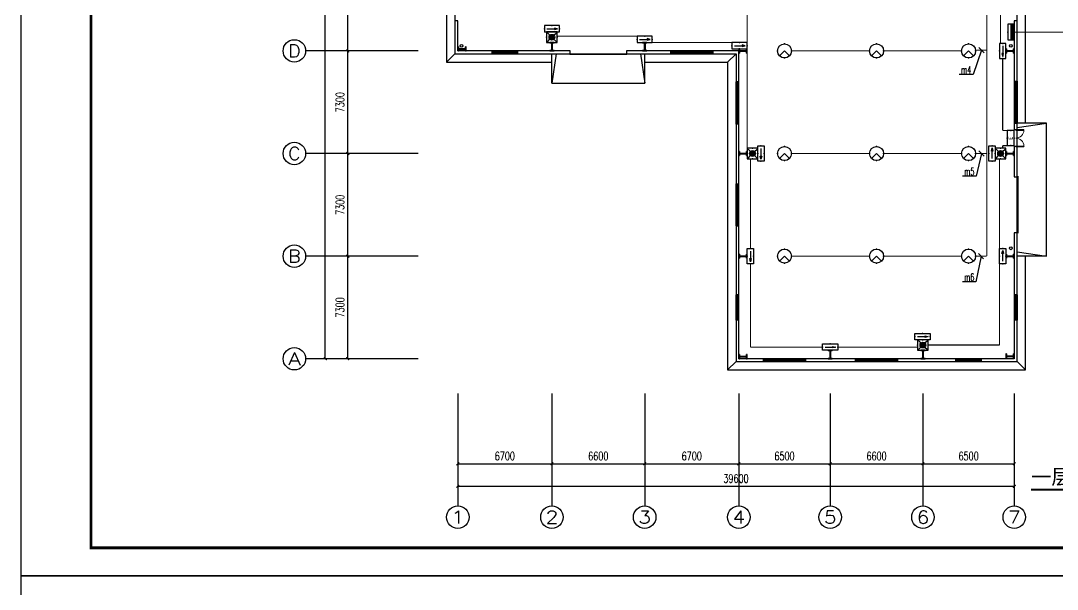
# Model space of a CAD drawing. Extents: x 1680110 to 2699828, y 269661 to 891349.
# Drawn here: x 2361418 to 2435175, y 556282 to 596738 of the extents above; entities that cross this region are included whole.
import ezdxf
from ezdxf.enums import TextEntityAlignment as Align

# ---------------------------------------------------------------- set-up
doc = ezdxf.new("R2010")
doc.units = 0
doc.header["$LTSCALE"] = 1000
doc.header["$MEASUREMENT"] = 0
doc.linetypes.add('DASH', pattern=[0.35, 0.25, -0.1])
for name, color, linetype in [('AXIS', 3, 'Continuous'), ('AXIS_TEXT', 7, 'Continuous'), ('COLUMN', 9, 'Continuous'), ('DIM-照明', 3, 'Continuous'), ('DIM_SYMB', 3, 'Continuous'), ('EQUIP-照明', 3, 'Continuous'), ('EQUIP-箱柜', 3, 'Continuous'), ('GROUND', 2, 'Continuous'), ('PUB_TITLE', 4, 'Continuous'), ('STAIR', 2, 'Continuous'), ('WALL', 9, 'Continuous'), ('WINDOW', 4, 'Continuous'), ('WIRE-应急', 2, 'DASH'), ('WIRE-照明', 1, 'Continuous'), ('钢柱', 7, 'Continuous')]:
    doc.layers.add(name, color=color, linetype=linetype)
doc.styles.add('_TCH_AXIS', font='COMPLEX', dxfattribs={"bigfont": 'GBCBIG'})
doc.styles.add('_TCH_DIM_T3', font='SIMPLEX', dxfattribs={"width": 0.705882, "bigfont": 'GBCBIG'})
doc.styles.add('_TEL_ATTDEF', font='GBENOR', dxfattribs={"width": 0.8, "height": 3, "bigfont": 'GBCBIG'})
doc.styles.add('_TEL_DIM', font='SIMPLEX', dxfattribs={"width": 0.8, "height": 3.5, "bigfont": 'HZTXT'})
doc.styles.add('COMPLEX', font='COMPLEX')
doc.styles.add('宋体', font='')
doc.styles.get('宋体').set_extended_font_data('NSimSun')
doc.dimstyles.new('_TCH_ARCH&&200', dxfattribs={"dimtxt": 595, "dimasz": 200, "dimexe": 500, "dimexo": 600, "dimgap": 252.5, "dimtad": 1, "dimdec": 0, "dimzin": 0, "dimdsep": 46, "dimtxsty": '_TCH_DIM_T3', "dimblk": 'ARCHTICK', "dimcen": 0.09, "dimclrt": 7, "dimazin": 2, "dimtfac": 1, "dimtdec": 0, "dimtix": 1, "dimtmove": 2, "dimatfit": 3, "dimfxl": 0, "dimtolj": 1, "dimtzin": 0, "dimarcsym": 0})

# ---------------------------------------------------------------- blocks, each defined once
blk = doc.blocks.new('A$C23043752')
at = {"layer": 'COLUMN'}
blk.add_hatch(color=256, dxfattribs=at).paths.add_polyline_path([(0, 600), (0, 550), (125, 550), (125, 50), (0, 50), (0, 0), (300, 0), (300, 50), (175, 50), (175, 550), (300, 550), (300, 600)])
for p, q in [((0, 600), (0, 550)), ((300, 600), (0, 600)), ((125, 550), (0, 550)), ((0, 50), (125, 50)), ((0, 50), (0, 0)), ((0, 0), (300, 0)), ((125, 550), (125, 50)), ((175, 550), (175, 50)), ((300, 550), (175, 550)), ((175, 50), (300, 50)), ((300, 550), (300, 600)), ((300, 0), (300, 50))]:
    blk.add_line(p, q, dxfattribs=at)
blk = doc.blocks.new('A$C2E6C69CD')
at = {"layer": 'COLUMN', "xscale": -1, "rotation": 359.9999999999998}
blk.add_blockref('A$C23043752', (300, 0), dxfattribs=at)
blk.add_blockref('A$C23043752', (300, 0), dxfattribs=at)
blk = doc.blocks.new('A$C6F9B7E11')
blk.add_blockref('A$C2E6C69CD', (0, 0))
blk = doc.blocks.new('$equip$00002831')
for q in [(-0.354, -0.354), (0.354, -0.354)]:
    blk.add_line((0, 0), q)
at = {"const_width": 0.04}
blk.add_lwpolyline([(0.5, 0, 1), (-0.5, 0, 1), (0.5, 0, -2.700563)], format="xyb", dxfattribs=at)
blk.add_circle((0, 0), 0.5)
for p in [(-0.5, 0), (0, 0.5), (0.5, 0), (0, -0.5)]:
    blk.add_point(p)
at = {"color": 7, "style": '_TEL_DIM', "flags": 1}
for tag in ['A', 'REMARK']:
    blk.add_attdef(tag, text='', height=0.00002, dxfattribs=at).set_placement((0, 0), align=Align.MIDDLE_CENTER)
blk = doc.blocks.new('$equip$00002534')
for p, q in [((-0.72, 0.66), (-0.72, 0)), ((0.72, 0.66), (-0.72, 0.66)), ((-0.72, 0), (0.72, 0)), ((0.72, 0), (0.72, 0.66))]:
    blk.add_line(p, q)
at = {"const_width": 0.04}
blk.add_lwpolyline([(-0.72, 0.66), (-0.72, 0), (0.72, 0), (0.72, 0.66), (-0.72, 0.66), (-0.72, 0)], dxfattribs=at)
for p in [(-0.72, 0.33), (0, 0.66), (0, 0), (0.72, 0.33)]:
    blk.add_point(p)
at = {"color": 7, "style": '_TEL_DIM'}
blk.add_attdef('$TEXT$', text='', height=0.4, dxfattribs=at).set_placement((0, 0.33), align=Align.MIDDLE_CENTER)
at = {"color": 7, "style": '_TEL_DIM', "flags": 1}
blk.add_attdef('A', text='', height=0.00002, dxfattribs=at).set_placement((0, 0), align=Align.MIDDLE_CENTER)
blk = doc.blocks.new('$equip$00002604')
blk.add_hatch(color=256).paths.add_polyline_path([(0.275, 0.5, 1), (-0.274, 0.5, 1)])
for p, q in [((-0.429, 0.929), (-0.194, 0.694)), ((-0.429, 0.071), (-0.194, 0.306)), ((0.194, 0.694), (0.429, 0.929)), ((0.194, 0.306), (0.429, 0.071))]:
    blk.add_line(p, q)
at = {"const_width": 0.04}
blk.add_lwpolyline([(-0.5, 1), (-0.5, 0), (0.5, 0), (0.5, 1), (-0.5, 1), (-0.5, 0)], dxfattribs=at)
blk.add_lwpolyline([(-0.5, 1), (-0.5, 0), (0.5, 0), (0.5, 1)], close=True)
blk.add_circle((0, 0.5), 0.275)
for p in [(0, 1), (-0.5, 0.5), (0, 0), (0.5, 0.5)]:
    blk.add_point(p)
at = {"color": 7, "style": '_TEL_DIM', "flags": 1}
blk.add_attdef('A', text='', height=0.000025, dxfattribs=at).set_placement((0, 0), align=Align.MIDDLE_CENTER)
blk = doc.blocks.new('*X20')
at = {"color": 0}
for p, q in [((-250, 33), (-183, 100)), ((-250, 68), (-218, 100)), ((-247, 0), (-147, 100)), ((-212, 0), (-112, 100)), ((-177, 0), (-77, 100)), ((-141, 0), (-41, 100)), ((-106, 0), (-6, 100)), ((-71, 0), (29, 100)), ((-35, 0), (65, 100)), ((0, 0), (100, 100)), ((35, 0), (135, 100)), ((71, 0), (171, 100)), ((106, 0), (206, 100)), ((141, 0), (241, 100)), ((177, 0), (250, 73)), ((212, 0), (250, 38)), ((247, 0), (250, 3))]:
    blk.add_line(p, q, dxfattribs=at)
blk = doc.blocks.new('$equip$00002929')
for p, q in [((-0.75, 0.6), (-0.75, 0)), ((0.75, 0.6), (-0.75, 0.6)), ((-0.75, 0.3), (0.75, 0.3)), ((-0.75, 0), (0.75, 0)), ((0.75, 0), (0.75, 0.6))]:
    blk.add_line(p, q)
for points, const_width in [([(-0.75, 0.15), (0.75, 0.15)], 0.3), ([(-0.75, 0.6), (-0.75, 0), (0.75, 0), (0.75, 0.6), (-0.75, 0.6), (-0.75, 0)], 0.04)]:
    blk.add_lwpolyline(points, dxfattribs=dict(const_width=const_width))
for p in [(-0.75, 0.3), (0, 0.6), (0, 0), (0.75, 0.3)]:
    blk.add_point(p)
at = {"xscale": 0.00300000000061118, "yscale": 0.00300000000061118, "zscale": 0.00300000000061118}
blk.add_blockref('*X20', (0, 0), dxfattribs=at)
at = {"color": 7, "style": '_TEL_DIM', "flags": 1}
for tag in ['A', 'REMARK']:
    blk.add_attdef(tag, text='', height=0.00002, dxfattribs=at).set_placement((0, 0), align=Align.MIDDLE_CENTER)
blk = doc.blocks.new('$equip$00002540')
blk.add_hatch(color=256).paths.add_polyline_path([(0.24, 0.372), (0.24, 0.228), (0.528, 0.3)])
for p, q in [((-0.72, 0.6), (-0.72, 0)), ((0.72, 0.6), (-0.72, 0.6)), ((-0.72, 0), (0.72, 0)), ((0.24, 0.372), (0.24, 0.228)), ((0.528, 0.3), (0.24, 0.372)), ((0.24, 0.228), (0.528, 0.3)), ((0.72, 0), (0.72, 0.6))]:
    blk.add_line(p, q)
at = {"color": 7}
blk.add_line((-0.48, 0.3), (0.48, 0.3), dxfattribs=at)
at = {"const_width": 0.04}
blk.add_lwpolyline([(-0.72, 0.6), (-0.72, 0), (0.72, 0), (0.72, 0.6), (-0.72, 0.6), (-0.72, 0)], dxfattribs=at)
for p in [(-0.72, 0.3), (0, 0.6), (0, 0), (0.72, 0.3)]:
    blk.add_point(p)
at = {"color": 7, "style": '_TEL_DIM', "flags": 1}
blk.add_attdef('A', text='', height=0.00002, dxfattribs=at).set_placement((0, 0), align=Align.MIDDLE_CENTER)
blk = doc.blocks.new('_ArchTick')
at = {"color": 0, "linetype": 'ByBlock', "const_width": 0.4}
blk.add_lwpolyline([(-0.5, -0.5), (0.5, 0.5)], dxfattribs=at)
blk = doc.blocks.new('*D76')
at = {"layer": 'AXIS', "color": 0, "lineweight": -2, "transparency": 16777216}
for p, q in [((2392516, 569612), (2392516, 564712)), ((2399216, 569612), (2399216, 564712)), ((2392516, 565212), (2399216, 565212))]:
    blk.add_line(p, q, dxfattribs=at)
at = {"layer": 'Defpoints', "color": 0, "transparency": 16777216}
for p in [(2392516, 570212), (2399216, 570212), (2399216, 565212)]:
    blk.add_point(p, dxfattribs=at)
at = {"layer": 'AXIS', "color": 0, "lineweight": -2, "transparency": 16777216, "xscale": 200, "yscale": 200, "zscale": 200, "rotation": 180}
blk.add_blockref('_ArchTick', (2392516, 565212), dxfattribs=at)
at = {"layer": 'AXIS', "color": 0, "lineweight": -2, "transparency": 16777216, "xscale": 200, "yscale": 200, "zscale": 200}
blk.add_blockref('_ArchTick', (2399216, 565212), dxfattribs=at)
at = {"layer": 'AXIS', "color": 7, "transparency": 16777216, "insert": (2395866, 565762), "char_height": 595, "attachment_point": 5, "style": '_TCH_DIM_T3'}
blk.add_mtext('\\A1;6700', dxfattribs=at)
blk = doc.blocks.new('*D77')
at = {"layer": 'AXIS', "color": 0, "lineweight": -2, "transparency": 16777216}
for p, q in [((2399216, 569612), (2399216, 564712)), ((2405816, 569612), (2405816, 564712)), ((2399216, 565212), (2405816, 565212))]:
    blk.add_line(p, q, dxfattribs=at)
at = {"layer": 'Defpoints', "color": 0, "transparency": 16777216}
for p in [(2399216, 570212), (2405816, 570212), (2405816, 565212)]:
    blk.add_point(p, dxfattribs=at)
at = {"layer": 'AXIS', "color": 0, "lineweight": -2, "transparency": 16777216, "xscale": 200, "yscale": 200, "zscale": 200, "rotation": 180}
blk.add_blockref('_ArchTick', (2399216, 565212), dxfattribs=at)
at = {"layer": 'AXIS', "color": 0, "lineweight": -2, "transparency": 16777216, "xscale": 200, "yscale": 200, "zscale": 200}
blk.add_blockref('_ArchTick', (2405816, 565212), dxfattribs=at)
at = {"layer": 'AXIS', "color": 7, "transparency": 16777216, "insert": (2402516, 565762), "char_height": 595, "attachment_point": 5, "style": '_TCH_DIM_T3'}
blk.add_mtext('\\A1;6600', dxfattribs=at)
blk = doc.blocks.new('*D78')
at = {"layer": 'AXIS', "color": 0, "lineweight": -2, "transparency": 16777216}
for p, q in [((2405816, 569612), (2405816, 564712)), ((2412516, 569612), (2412516, 564712)), ((2405816, 565212), (2412516, 565212))]:
    blk.add_line(p, q, dxfattribs=at)
at = {"layer": 'Defpoints', "color": 0, "transparency": 16777216}
for p in [(2405816, 570212), (2412516, 570212), (2412516, 565212)]:
    blk.add_point(p, dxfattribs=at)
at = {"layer": 'AXIS', "color": 0, "lineweight": -2, "transparency": 16777216, "xscale": 200, "yscale": 200, "zscale": 200, "rotation": 180}
blk.add_blockref('_ArchTick', (2405816, 565212), dxfattribs=at)
at = {"layer": 'AXIS', "color": 0, "lineweight": -2, "transparency": 16777216, "xscale": 200, "yscale": 200, "zscale": 200}
blk.add_blockref('_ArchTick', (2412516, 565212), dxfattribs=at)
at = {"layer": 'AXIS', "color": 7, "transparency": 16777216, "insert": (2409166, 565762), "char_height": 595, "attachment_point": 5, "style": '_TCH_DIM_T3'}
blk.add_mtext('\\A1;6700', dxfattribs=at)
blk = doc.blocks.new('*D79')
at = {"layer": 'AXIS', "color": 0, "lineweight": -2, "transparency": 16777216}
for p, q in [((2412516, 569612), (2412516, 564712)), ((2419016, 569612), (2419016, 564712)), ((2412516, 565212), (2419016, 565212))]:
    blk.add_line(p, q, dxfattribs=at)
at = {"layer": 'Defpoints', "color": 0, "transparency": 16777216}
for p in [(2412516, 570212), (2419016, 570212), (2419016, 565212)]:
    blk.add_point(p, dxfattribs=at)
at = {"layer": 'AXIS', "color": 0, "lineweight": -2, "transparency": 16777216, "xscale": 200, "yscale": 200, "zscale": 200, "rotation": 180}
blk.add_blockref('_ArchTick', (2412516, 565212), dxfattribs=at)
at = {"layer": 'AXIS', "color": 0, "lineweight": -2, "transparency": 16777216, "xscale": 200, "yscale": 200, "zscale": 200}
blk.add_blockref('_ArchTick', (2419016, 565212), dxfattribs=at)
at = {"layer": 'AXIS', "color": 7, "transparency": 16777216, "insert": (2415766, 565762), "char_height": 595, "attachment_point": 5, "style": '_TCH_DIM_T3'}
blk.add_mtext('\\A1;6500', dxfattribs=at)
blk = doc.blocks.new('*D80')
at = {"layer": 'AXIS', "color": 0, "lineweight": -2, "transparency": 16777216}
for p, q in [((2419016, 569612), (2419016, 564712)), ((2425616, 569612), (2425616, 564712)), ((2419016, 565212), (2425616, 565212))]:
    blk.add_line(p, q, dxfattribs=at)
at = {"layer": 'Defpoints', "color": 0, "transparency": 16777216}
for p in [(2419016, 570212), (2425616, 570212), (2425616, 565212)]:
    blk.add_point(p, dxfattribs=at)
at = {"layer": 'AXIS', "color": 0, "lineweight": -2, "transparency": 16777216, "xscale": 200, "yscale": 200, "zscale": 200, "rotation": 180}
blk.add_blockref('_ArchTick', (2419016, 565212), dxfattribs=at)
at = {"layer": 'AXIS', "color": 0, "lineweight": -2, "transparency": 16777216, "xscale": 200, "yscale": 200, "zscale": 200}
blk.add_blockref('_ArchTick', (2425616, 565212), dxfattribs=at)
at = {"layer": 'AXIS', "color": 7, "transparency": 16777216, "insert": (2422316, 565762), "char_height": 595, "attachment_point": 5, "style": '_TCH_DIM_T3'}
blk.add_mtext('\\A1;6600', dxfattribs=at)
blk = doc.blocks.new('*D81')
at = {"layer": 'AXIS', "color": 0, "lineweight": -2, "transparency": 16777216}
for p, q in [((2425616, 569612), (2425616, 564712)), ((2432116, 569612), (2432116, 564712)), ((2425616, 565212), (2432116, 565212))]:
    blk.add_line(p, q, dxfattribs=at)
at = {"layer": 'Defpoints', "color": 0, "transparency": 16777216}
for p in [(2425616, 570212), (2432116, 570212), (2432116, 565212)]:
    blk.add_point(p, dxfattribs=at)
at = {"layer": 'AXIS', "color": 0, "lineweight": -2, "transparency": 16777216, "xscale": 200, "yscale": 200, "zscale": 200, "rotation": 180}
blk.add_blockref('_ArchTick', (2425616, 565212), dxfattribs=at)
at = {"layer": 'AXIS', "color": 0, "lineweight": -2, "transparency": 16777216, "xscale": 200, "yscale": 200, "zscale": 200}
blk.add_blockref('_ArchTick', (2432116, 565212), dxfattribs=at)
at = {"layer": 'AXIS', "color": 7, "transparency": 16777216, "insert": (2428866, 565762), "char_height": 595, "attachment_point": 5, "style": '_TCH_DIM_T3'}
blk.add_mtext('\\A1;6500', dxfattribs=at)
blk = doc.blocks.new('*D82')
at = {"layer": 'AXIS', "color": 0, "lineweight": -2, "transparency": 16777216}
for p, q in [((2392516, 569612), (2392516, 563112)), ((2432116, 569612), (2432116, 563112)), ((2392516, 563612), (2432116, 563612))]:
    blk.add_line(p, q, dxfattribs=at)
at = {"layer": 'Defpoints', "color": 0, "transparency": 16777216}
for p in [(2392516, 570212), (2432116, 570212), (2432116, 563612)]:
    blk.add_point(p, dxfattribs=at)
at = {"layer": 'AXIS', "color": 0, "lineweight": -2, "transparency": 16777216, "xscale": 200, "yscale": 200, "zscale": 200, "rotation": 180}
blk.add_blockref('_ArchTick', (2392516, 563612), dxfattribs=at)
at = {"layer": 'AXIS', "color": 0, "lineweight": -2, "transparency": 16777216, "xscale": 200, "yscale": 200, "zscale": 200}
blk.add_blockref('_ArchTick', (2432116, 563612), dxfattribs=at)
at = {"layer": 'AXIS', "color": 7, "transparency": 16777216, "insert": (2412316, 564162), "char_height": 595, "attachment_point": 5, "style": '_TCH_DIM_T3'}
blk.add_mtext('\\A1;39600', dxfattribs=at)
blk = doc.blocks.new('*D83')
at = {"layer": 'AXIS', "color": 0, "lineweight": -2, "transparency": 16777216}
for p, q in [((2389088, 579988), (2384188, 579988)), ((2384688, 572688), (2384688, 579988)), ((2389088, 572688), (2384188, 572688))]:
    blk.add_line(p, q, dxfattribs=at)
at = {"layer": 'Defpoints', "color": 0, "transparency": 16777216}
for p in [(2384688, 579988), (2389688, 579988), (2389688, 572688)]:
    blk.add_point(p, dxfattribs=at)
at = {"layer": 'AXIS', "color": 0, "lineweight": -2, "transparency": 16777216, "xscale": 200, "yscale": 200, "zscale": 200}
for p, rotation in [((2384688, 579988), 90), ((2384688, 572688), 270)]:
    blk.add_blockref('_ArchTick', p, dxfattribs=dict(at, rotation=rotation))
at = {"layer": 'AXIS', "color": 7, "transparency": 16777216, "insert": (2384138, 576338), "char_height": 595, "attachment_point": 5, "rotation": 90, "style": '_TCH_DIM_T3'}
blk.add_mtext('\\A1;7300', dxfattribs=at)
blk = doc.blocks.new('*D84')
at = {"layer": 'AXIS', "color": 0, "lineweight": -2, "transparency": 16777216}
for p, q in [((2389088, 587288), (2384188, 587288)), ((2384688, 579988), (2384688, 587288)), ((2389088, 579988), (2384188, 579988))]:
    blk.add_line(p, q, dxfattribs=at)
at = {"layer": 'Defpoints', "color": 0, "transparency": 16777216}
for p in [(2384688, 587288), (2389688, 587288), (2389688, 579988)]:
    blk.add_point(p, dxfattribs=at)
at = {"layer": 'AXIS', "color": 0, "lineweight": -2, "transparency": 16777216, "xscale": 200, "yscale": 200, "zscale": 200}
for p, rotation in [((2384688, 587288), 90), ((2384688, 579988), 270)]:
    blk.add_blockref('_ArchTick', p, dxfattribs=dict(at, rotation=rotation))
at = {"layer": 'AXIS', "color": 7, "transparency": 16777216, "insert": (2384138, 583638), "char_height": 595, "attachment_point": 5, "rotation": 90, "style": '_TCH_DIM_T3'}
blk.add_mtext('\\A1;7300', dxfattribs=at)
blk = doc.blocks.new('*D85')
at = {"layer": 'AXIS', "color": 0, "lineweight": -2, "transparency": 16777216}
for p, q in [((2389088, 594588), (2384188, 594588)), ((2384688, 587288), (2384688, 594588)), ((2389088, 587288), (2384188, 587288))]:
    blk.add_line(p, q, dxfattribs=at)
at = {"layer": 'Defpoints', "color": 0, "transparency": 16777216}
for p in [(2384688, 594588), (2389688, 594588), (2389688, 587288)]:
    blk.add_point(p, dxfattribs=at)
at = {"layer": 'AXIS', "color": 0, "lineweight": -2, "transparency": 16777216, "xscale": 200, "yscale": 200, "zscale": 200}
for p, rotation in [((2384688, 594588), 90), ((2384688, 587288), 270)]:
    blk.add_blockref('_ArchTick', p, dxfattribs=dict(at, rotation=rotation))
at = {"layer": 'AXIS', "color": 7, "transparency": 16777216, "insert": (2384138, 590938), "char_height": 595, "attachment_point": 5, "rotation": 90, "style": '_TCH_DIM_T3'}
blk.add_mtext('\\A1;7300', dxfattribs=at)
blk = doc.blocks.new('*D86')
at = {"layer": 'AXIS', "color": 0, "lineweight": -2, "transparency": 16777216}
for p, q in [((2389088, 601888), (2384188, 601888)), ((2384688, 594588), (2384688, 601888)), ((2389088, 594588), (2384188, 594588))]:
    blk.add_line(p, q, dxfattribs=at)
at = {"layer": 'Defpoints', "color": 0, "transparency": 16777216}
for p in [(2384688, 601888), (2389688, 601888), (2389688, 594588)]:
    blk.add_point(p, dxfattribs=at)
at = {"layer": 'AXIS', "color": 0, "lineweight": -2, "transparency": 16777216, "xscale": 200, "yscale": 200, "zscale": 200}
for p, rotation in [((2384688, 601888), 90), ((2384688, 594588), 270)]:
    blk.add_blockref('_ArchTick', p, dxfattribs=dict(at, rotation=rotation))
at = {"layer": 'AXIS', "color": 7, "transparency": 16777216, "insert": (2384138, 598238), "char_height": 595, "attachment_point": 5, "rotation": 90, "style": '_TCH_DIM_T3'}
blk.add_mtext('\\A1;7300', dxfattribs=at)
blk = doc.blocks.new('*D90')
at = {"layer": 'AXIS', "color": 0, "lineweight": -2, "transparency": 16777216}
for p, q in [((2389088, 623788), (2382588, 623788)), ((2383088, 572688), (2383088, 623788)), ((2389088, 572688), (2382588, 572688))]:
    blk.add_line(p, q, dxfattribs=at)
at = {"layer": 'Defpoints', "color": 0, "transparency": 16777216}
for p in [(2383088, 623788), (2389688, 623788), (2389688, 572688)]:
    blk.add_point(p, dxfattribs=at)
at = {"layer": 'AXIS', "color": 0, "lineweight": -2, "transparency": 16777216, "xscale": 200, "yscale": 200, "zscale": 200}
for p, rotation in [((2383088, 623788), 90), ((2383088, 572688), 270)]:
    blk.add_blockref('_ArchTick', p, dxfattribs=dict(at, rotation=rotation))
at = {"layer": 'AXIS', "color": 7, "transparency": 16777216, "insert": (2382538, 598238), "char_height": 595, "attachment_point": 5, "rotation": 90, "style": '_TCH_DIM_T3'}
blk.add_mtext('\\A1;51100', dxfattribs=at)
blk = doc.blocks.new('$TCHSYS$WIN2D')
for p, q in [((-0.5, 0.5), (0.5, 0.5)), ((-0.5, 0.5), (-0.5, -0.5)), ((0.5, 0.5), (0.5, -0.5)), ((0.5, 0.167), (-0.5, 0.167)), ((0.5, -0.167), (-0.5, -0.167)), ((-0.5, -0.5), (0.5, -0.5))]:
    blk.add_line(p, q)
blk = doc.blocks.new('$DorLib2D$00000137')
at = {"color": 0, "linetype": 'DASH'}
blk.add_line((-0.508, 0.723), (0.507, 0.723), dxfattribs=at)
blk = doc.blocks.new('_AXISO')
blk.add_circle((0, 0), 0.5)
at = {"layer": 'AXIS_TEXT', "style": 'COMPLEX', "width": 1.041667}
blk.add_attdef('A', text='', height=0.56, dxfattribs=at).set_placement((-0.25, -0.28), (0.25, -0.28), align=Align.FIT)
blk = doc.blocks.new('$DorLib2D$00000002')
for p, q in [((-0.5, 0), (-0.5, 0.4875)), ((-0.475, 0.4875), (-0.5, 0.4875)), ((-0.475, 0), (-0.475, 0.4875)), ((0.475, 0), (0.475, 0.4875)), ((0.475, 0.4875), (0.5, 0.4875)), ((0.5, 0), (0.5, 0.4875)), ((-0.5, 0), (-0.475, 0)), ((0.5, 0), (0.475, 0))]:
    blk.add_line(p, q)
at = {"lineweight": 13}
for centre, start, end in [((-0.4875, 0), 0, 88.530716), ((0.4875, 0), 91.469284, 180)]:
    blk.add_arc(centre, 0.4875, start, end, dxfattribs=at)

msp = doc.modelspace()

# ---------------------------------------------------------------- linework, layer by layer
at = {"color": 8}
for centre in [(2392782.7, 594952.6), (2431875.8, 594952.6), (2431875.8, 580547.5)]:
    msp.add_circle(centre, 100, dxfattribs=at)
at = {"layer": 'AXIS'}
for p, q in [((2389688.4, 594588), (2381688.4, 594588)), ((2389688.4, 587288), (2381688.4, 587288)), ((2389688.4, 579988), (2381688.4, 579988)), ((2389688.4, 572688), (2381688.4, 572688)), ((2392516, 570212), (2392516, 562212)), ((2399216, 570212), (2399216, 562212)), ((2405816, 570212), (2405816, 562212)), ((2412516, 570212), (2412516, 562212)), ((2419016, 570212), (2419016, 562212)), ((2425616, 570212), (2425616, 562212)), ((2432116, 570212), (2432116, 562212))]:
    msp.add_line(p, q, dxfattribs=at)
at = {"layer": 'DIM-照明'}
for p, q in [((2429592.2, 594827.4), (2429963.4, 594456.2)), ((2429604.9, 587473.7), (2429976.2, 587102.4)), ((2429562.3, 580173.7), (2429933.5, 579802.4))]:
    msp.add_line(p, q, dxfattribs=at)
for points in [[(2429777.8, 594641.8), (2429179.2, 592904.4)], [(2429179.2, 592904.4), (2428196.7, 592904.4)], [(2429790.5, 587288), (2429393.7, 585670.3)], [(2429393.7, 585670.3), (2428427.2, 585670.3)], [(2429747.9, 579988), (2429371, 578155.7)], [(2429371, 578155.7), (2428420.5, 578155.7)]]:
    msp.add_lwpolyline(points, dxfattribs=at)
at = {"layer": 'DIM_SYMB', "const_width": 140}
msp.add_lwpolyline([(2433307.9, 563378), (2443960.9, 563378)], dxfattribs=at)
at = {"layer": 'GROUND', "color": 8}
for p, q in [((2391716, 624588), (2391716, 593788)), ((2392316, 623988), (2392316, 594388)), ((2432316, 589438), (2432316, 607038)), ((2432916, 589438), (2432916, 607038)), ((2392316, 594388), (2391716, 593788)), ((2391716, 593788), (2399216, 593788)), ((2392316, 594388), (2399216, 594388)), ((2405816, 594388), (2412316, 594388)), ((2405816, 593788), (2411716, 593788)), ((2412316, 594388), (2411716, 593788)), ((2411716, 593788), (2411716, 571888)), ((2412316, 594388), (2412316, 572488)), ((2432316, 572488), (2432316, 579988)), ((2432916, 571888), (2432916, 579988)), ((2412316, 572488), (2411716, 571888)), ((2412316, 572488), (2432316, 572488)), ((2432316, 572488), (2432916, 571888)), ((2411716, 571888), (2432916, 571888))]:
    msp.add_line(p, q, dxfattribs=at)
at = {"layer": 'PUB_TITLE'}
for points in [[(2361418.2, 557232.4), (2480218.2, 557232.4), (2480218.2, 641232.4), (2361418.2, 641232.4)], [(2361418.2, 473232.4), (2480218.2, 473232.4), (2480218.2, 557232.4), (2361418.2, 557232.4)]]:
    msp.add_lwpolyline(points, close=True, dxfattribs=at)
at = {"layer": 'PUB_TITLE', "const_width": 200}
msp.add_lwpolyline([(2366418.2, 559232.4), (2478218.2, 559232.4), (2478218.2, 639232.4), (2366418.2, 639232.4)], close=True, dxfattribs=at)
at = {"layer": 'STAIR', "color": 8}
for p, q in [((2399216, 592288), (2399216, 594388)), ((2399216, 594388), (2405816, 594388)), ((2399516, 594388), (2399216, 592288)), ((2405516, 594388), (2405816, 592288)), ((2405816, 592288), (2405816, 594388)), ((2399216, 592288), (2405816, 592288)), ((2434416, 589438), (2432316, 589438)), ((2432316, 579988), (2432316, 589438)), ((2432316, 589138), (2434416, 589438)), ((2434416, 579988), (2434416, 589438)), ((2432316, 580288), (2434416, 579988)), ((2434416, 579988), (2432316, 579988))]:
    msp.add_line(p, q, dxfattribs=at)
at = {"layer": 'WALL', "color": 8}
for p, q in [((2392516, 596738), (2392316, 596738)), ((2392316, 596738), (2392316, 594388)), ((2392516, 594588), (2392516, 596738)), ((2432116, 596738), (2432116, 592438)), ((2432316, 596738), (2432116, 596738)), ((2432316, 592438), (2432316, 596738)), ((2394966, 594588), (2392516, 594588)), ((2394966, 594388), (2394966, 594588)), ((2400516, 594588), (2396766, 594588)), ((2396766, 594588), (2396766, 594388)), ((2400516, 594388), (2400516, 594588)), ((2407666, 594588), (2404516, 594588)), ((2404516, 594588), (2404516, 594388)), ((2407666, 594388), (2407666, 594588)), ((2412516, 594588), (2410666, 594588)), ((2410666, 594588), (2410666, 594388)), ((2412516, 592388), (2412516, 594588)), ((2392316, 594388), (2394966, 594388)), ((2396766, 594388), (2400516, 594388)), ((2404516, 594388), (2407666, 594388)), ((2410666, 594388), (2412316, 594388)), ((2412316, 594388), (2412316, 592388)), ((2412316, 592388), (2412516, 592388)), ((2432116, 592438), (2432316, 592438)), ((2412516, 589388), (2412316, 589388)), ((2412316, 589388), (2412316, 585138)), ((2412516, 585138), (2412516, 589388)), ((2432116, 589438), (2432116, 588988)), ((2432316, 589438), (2432116, 589438)), ((2432316, 588988), (2432316, 589438)), ((2432116, 588988), (2432316, 588988)), ((2432116, 587788), (2432116, 585638)), ((2432316, 587788), (2432116, 587788)), ((2432316, 585638), (2432316, 587788)), ((2432116, 585638), (2432316, 585638)), ((2412316, 585138), (2412516, 585138)), ((2412516, 582138), (2412316, 582138)), ((2412316, 582138), (2412316, 577238)), ((2412516, 577238), (2412516, 582138)), ((2432116, 581638), (2432116, 577238)), ((2432316, 581638), (2432116, 581638)), ((2432316, 577238), (2432316, 581638)), ((2412316, 577238), (2412516, 577238)), ((2432116, 577238), (2432316, 577238)), ((2412516, 575438), (2412316, 575438)), ((2412316, 575438), (2412316, 572488)), ((2412516, 572688), (2412516, 575438)), ((2432316, 575438), (2432116, 575438)), ((2432116, 575438), (2432116, 572688)), ((2432316, 572488), (2432316, 575438)), ((2412316, 572488), (2414266, 572488)), ((2414266, 572688), (2412516, 572688)), ((2414266, 572488), (2414266, 572688)), ((2420816, 572688), (2417266, 572688)), ((2417266, 572688), (2417266, 572488)), ((2417266, 572488), (2420816, 572488)), ((2420816, 572488), (2420816, 572688)), ((2427966, 572688), (2423816, 572688)), ((2423816, 572688), (2423816, 572488)), ((2423816, 572488), (2427966, 572488)), ((2427966, 572488), (2427966, 572688)), ((2432116, 572688), (2429766, 572688)), ((2429766, 572688), (2429766, 572488)), ((2429766, 572488), (2432316, 572488))]:
    msp.add_line(p, q, dxfattribs=at)
at = {"layer": 'WIRE-应急', "linetype": 'DASH', "const_width": 75}
for points in [[(2413106, 595188), (2413106, 601513)], [(2431141, 595128), (2431141, 601513)], [(2399591, 595638), (2405276, 595638)], [(2406356, 595188), (2412026, 595188)], [(2413116, 587663), (2413116, 594738)], [(2431291, 588928), (2431291, 594048)], [(2431291, 588928), (2431621, 588928)], [(2431291, 587663), (2431291, 587848)], [(2431291, 587848), (2431621, 587848)], [(2413341, 580528), (2413341, 586913)], [(2431066, 580528), (2431066, 586913)], [(2413341, 573513), (2413341, 579448)], [(2431066, 573663), (2431066, 579448)], [(2413341, 573513), (2418476, 573513)], [(2419556, 573513), (2425241, 573513)], [(2425991, 573663), (2431066, 573663)]]:
    msp.add_lwpolyline(points, dxfattribs=at)
at = {"layer": 'WIRE-照明', "linetype": 'Continuous', "const_width": 75}
for points in [[(2430158.9, 579988), (2430158.9, 616488)], [(2432116, 595933.2), (2439699.1, 595933.2)], [(2416266, 594588), (2421816, 594588)], [(2422816, 594588), (2428366, 594588)], [(2429363.1, 594641.8), (2430158.9, 594641.8)], [(2416266, 587288), (2421816, 587288)], [(2422816, 587288), (2428366, 587288)], [(2429366, 587288), (2430158.9, 587288)], [(2416266, 579988), (2421816, 579988)], [(2422816, 579988), (2428366, 579988)], [(2429366, 579988), (2430158.9, 579988)]]:
    msp.add_lwpolyline(points, dxfattribs=at)

# ---------------------------------------------------------------- block references
at = {"layer": 'AXIS'}
ref = msp.add_blockref('_AXISO', (2380888.4, 594588), dxfattribs=dict(at, xscale=1600, yscale=1600, zscale=1600))
ref.add_attrib('A', 'D', dxfattribs={"layer": 'AXIS_TEXT', "height": 905.1, "style": '_TCH_AXIS', "width": 1.235294}).set_placement((2380435.8, 594135.5), (2381340.9, 594135.5), align=Align.FIT)
ref = msp.add_blockref('_AXISO', (2380888.4, 587288), dxfattribs=dict(at, xscale=1600, yscale=1600, zscale=1600))
ref.add_attrib('A', 'C', dxfattribs={"layer": 'AXIS_TEXT', "height": 905.1, "style": '_TCH_AXIS', "width": 1.4}).set_placement((2380435.8, 586835.5), (2381340.9, 586835.5), align=Align.FIT)
ref = msp.add_blockref('_AXISO', (2380888.4, 579988), dxfattribs=dict(at, xscale=1600, yscale=1600, zscale=1600))
ref.add_attrib('A', 'B', dxfattribs={"layer": 'AXIS_TEXT', "height": 905.1, "style": '_TCH_AXIS', "width": 1.235294}).set_placement((2380435.8, 579535.5), (2381340.9, 579535.5), align=Align.FIT)
ref = msp.add_blockref('_AXISO', (2380888.4, 572688), dxfattribs=dict(at, xscale=1600, yscale=1600, zscale=1600))
ref.add_attrib('A', 'A', dxfattribs={"layer": 'AXIS_TEXT', "height": 905.1, "style": '_TCH_AXIS', "width": 1.166667}).set_placement((2380435.8, 572235.5), (2381340.9, 572235.5), align=Align.FIT)
ref = msp.add_blockref('_AXISO', (2392516, 561412), dxfattribs=dict(at, xscale=1600, yscale=1600, zscale=1600))
ref.add_attrib('A', '1', dxfattribs={"layer": 'AXIS_TEXT', "height": 905.1, "style": '_TCH_AXIS', "width": 2.333333}).set_placement((2392063.4, 560959.5), (2392968.5, 560959.5), align=Align.FIT)
ref = msp.add_blockref('_AXISO', (2399216, 561412), dxfattribs=dict(at, xscale=1600, yscale=1600, zscale=1600))
ref.add_attrib('A', '2', dxfattribs={"layer": 'AXIS_TEXT', "height": 905.1, "style": '_TCH_AXIS', "width": 1.5}).set_placement((2398763.4, 560959.5), (2399668.5, 560959.5), align=Align.FIT)
ref = msp.add_blockref('_AXISO', (2405816, 561412), dxfattribs=dict(at, xscale=1600, yscale=1600, zscale=1600))
ref.add_attrib('A', '3', dxfattribs={"layer": 'AXIS_TEXT', "height": 905.1, "style": '_TCH_AXIS', "width": 1.5}).set_placement((2405363.4, 560959.5), (2406268.5, 560959.5), align=Align.FIT)
ref = msp.add_blockref('_AXISO', (2412516, 561412), dxfattribs=dict(at, xscale=1600, yscale=1600, zscale=1600))
ref.add_attrib('A', '4', dxfattribs={"layer": 'AXIS_TEXT', "height": 905.1, "style": '_TCH_AXIS', "width": 1.3125}).set_placement((2412063.4, 560959.5), (2412968.5, 560959.5), align=Align.FIT)
ref = msp.add_blockref('_AXISO', (2419016, 561412), dxfattribs=dict(at, xscale=1600, yscale=1600, zscale=1600))
ref.add_attrib('A', '5', dxfattribs={"layer": 'AXIS_TEXT', "height": 905.1, "style": '_TCH_AXIS', "width": 1.5}).set_placement((2418563.4, 560959.5), (2419468.5, 560959.5), align=Align.FIT)
ref = msp.add_blockref('_AXISO', (2425616, 561412), dxfattribs=dict(at, xscale=1600, yscale=1600, zscale=1600))
ref.add_attrib('A', '6', dxfattribs={"layer": 'AXIS_TEXT', "height": 905.1, "style": '_TCH_AXIS', "width": 1.5}).set_placement((2425163.4, 560959.5), (2426068.5, 560959.5), align=Align.FIT)
ref = msp.add_blockref('_AXISO', (2432116, 561412), dxfattribs=dict(at, xscale=1600, yscale=1600, zscale=1600))
ref.add_attrib('A', '7', dxfattribs={"layer": 'AXIS_TEXT', "height": 905.1, "style": '_TCH_AXIS', "width": 1.5}).set_placement((2431663.4, 560959.5), (2432568.5, 560959.5), align=Align.FIT)
at = {"layer": 'EQUIP-照明'}
for name, p, xscale, yscale, zscale in [('$equip$00002540', (2399216, 595938), 750, 750, 750), ('$equip$00002604', (2399216, 595188), 750, 750, 750), ('$equip$00002540', (2405816, 595188), 750, 750, 750), ('$equip$00002540', (2412566, 594738), 750, 750, 750), ('$equip$00002831', (2415766, 594588), 1000, 1000, 1000), ('$equip$00002831', (2422316, 594588), 1000, 1000, 1000), ('$equip$00002831', (2428866, 594588), 1000, 1000, 1000), ('$equip$00002604', (2413491, 586913), 750, 750, 750), ('$equip$00002831', (2415766, 587288), 1000, 1000, 1000), ('$equip$00002831', (2422316, 587288), 1000, 1000, 1000), ('$equip$00002831', (2428866, 587288), 1000, 1000, 1000), ('$equip$00002604', (2431141, 586913), 750, 750, 750), ('$equip$00002831', (2415766, 579988), 1000, 1000, 1000), ('$equip$00002831', (2422316, 579988), 1000, 1000, 1000), ('$equip$00002831', (2428866, 579988), 1000, 1000, 1000), ('$equip$00002604', (2425616, 573288), 750, 750, 750)]:
    msp.add_blockref(name, p, dxfattribs=dict(at, xscale=xscale, yscale=yscale, zscale=zscale))
at = {"layer": 'EQUIP-照明', "yscale": 750, "zscale": 750}
for p, xscale, rotation in [((2431066, 594588), 750, 270), ((2414316, 587288), -750, 90), ((2430316, 587288), -750, 270), ((2413566, 579988), -750, 90), ((2431066, 579988), -750, 270), ((2425591, 574488), -750, 180), ((2419016, 573738), -750, 180)]:
    msp.add_blockref('$equip$00002540', p, dxfattribs=dict(at, xscale=xscale, rotation=rotation))
at = {"layer": 'EQUIP-照明'}
ref = msp.add_blockref('$equip$00002534', (2432116, 588388), dxfattribs=dict(at, xscale=750, yscale=750, zscale=750, rotation=90))
ref.add_attrib('$TEXT$', 'E', dxfattribs={"layer": '0', "color": 7, "height": 300, "rotation": 90, "style": '_TEL_ATTDEF'}).set_placement((2431868.5, 588388), align=Align.MIDDLE_CENTER)
at = {"layer": 'EQUIP-箱柜', "xscale": 750, "yscale": 750, "zscale": 750, "rotation": 90}
msp.add_blockref('$equip$00002929', (2432116, 595933.2), dxfattribs=at)
at = {"layer": 'WINDOW', "color": 8}
for name, p, xscale, yscale, zscale, rotation in [('$TCHSYS$WIN2D', (2395866, 594488), 1800, 200, 1800, 180), ('$TCHSYS$WIN2D', (2409166, 594488), 3000, 200, 3000, 180), ('$DorLib2D$00000137', (2402516, 594488), 4000, 200, 4000, 180), ('$TCHSYS$WIN2D', (2412416, 590888), 3000, -200, 3000, 90), ('$TCHSYS$WIN2D', (2432216, 590938), 3000, -200, 3000, 270), ('$DorLib2D$00000002', (2432216, 588388), 1200, 1200, 1200, 270), ('$DorLib2D$00000137', (2432216, 583638), 4000, 200, 4000, 270), ('$TCHSYS$WIN2D', (2412416, 583638), 3000, 200, 3000, 90), ('$TCHSYS$WIN2D', (2412416, 576338), 1800, -200, 1800, 90), ('$TCHSYS$WIN2D', (2432216, 576338), 1800, 200, 1800, 270), ('$TCHSYS$WIN2D', (2415766, 572588), 3000, 200, 3000, 180), ('$TCHSYS$WIN2D', (2422316, 572588), 3000, 200, 3000, 180), ('$TCHSYS$WIN2D', (2428866, 572588), 1800, 200, 1800, 180)]:
    msp.add_blockref(name, p, dxfattribs=dict(at, xscale=xscale, yscale=yscale, zscale=zscale, rotation=rotation))
at = {"layer": '钢柱', "color": 8, "ltscale": 1000, "xscale": -1, "rotation": 90}
for p in [(2393116, 594888), (2413116, 594738), (2432116, 594738), (2413116, 587438), (2432116, 587438), (2413116, 580138), (2432116, 580138), (2413116, 572988), (2432116, 573028)]:
    msp.add_blockref('A$C6F9B7E11', p, dxfattribs=at)
at = {"layer": '钢柱', "color": 8, "ltscale": 1000, "xscale": -1}
for p in [(2399366, 594588), (2405966, 594588), (2419166, 572688), (2425766, 572688)]:
    msp.add_blockref('A$C6F9B7E11', p, dxfattribs=at)

# ---------------------------------------------------------------- texts
at = {"layer": 'DIM-照明', "color": 7, "style": '_TEL_DIM', "width": 0.64}
for s, p in [('m4', (2428328, 592979.4)), ('m5', (2428558.4, 585745.3)), ('m6', (2428551.8, 578230.7))]:
    msp.add_text(s, height=525, dxfattribs=at).set_placement(p)
at = {"layer": 'DIM_SYMB', "color": 7, "style": '宋体'}
msp.add_text('一层电气平面图', height=1063.29, dxfattribs=at).set_placement((2433307.9, 563751.8))

# ---------------------------------------------------------------- dimensions: what is measured, and where the dimension line sits
at = {"layer": 'AXIS'}
for p1, p2, distance, picture, middle in [((2389688.4, 572688), (2389688.4, 623788), 6600, '*D90', (2382538.4, 598238)), ((2389688.4, 594588), (2389688.4, 601888), 5000, '*D86', (2384138.4, 598238)), ((2389688.4, 587288), (2389688.4, 594588), 5000, '*D85', (2384138.4, 590938)), ((2389688.4, 579988), (2389688.4, 587288), 5000, '*D84', (2384138.4, 583638)), ((2389688.4, 572688), (2389688.4, 579988), 5000, '*D83', (2384138.4, 576338)), ((2392516, 570212), (2399216, 570212), -5000, '*D76', (2395866, 565762)), ((2392516, 570212), (2432116, 570212), -6600, '*D82', (2412316, 564162)), ((2399216, 570212), (2405816, 570212), -5000, '*D77', (2402516, 565762)), ((2405816, 570212), (2412516, 570212), -5000, '*D78', (2409166, 565762)), ((2412516, 570212), (2419016, 570212), -5000, '*D79', (2415766, 565762)), ((2419016, 570212), (2425616, 570212), -5000, '*D80', (2422316, 565762)), ((2425616, 570212), (2432116, 570212), -5000, '*D81', (2428866, 565762))]:
    dim = msp.add_aligned_dim(p1=p1, p2=p2, distance=distance, dimstyle='_TCH_ARCH&&200', dxfattribs=at)
    dim.commit()
    dim.dimension.update_dxf_attribs({"geometry": picture, "text_midpoint": middle})

doc.saveas('drawing.dxf')
